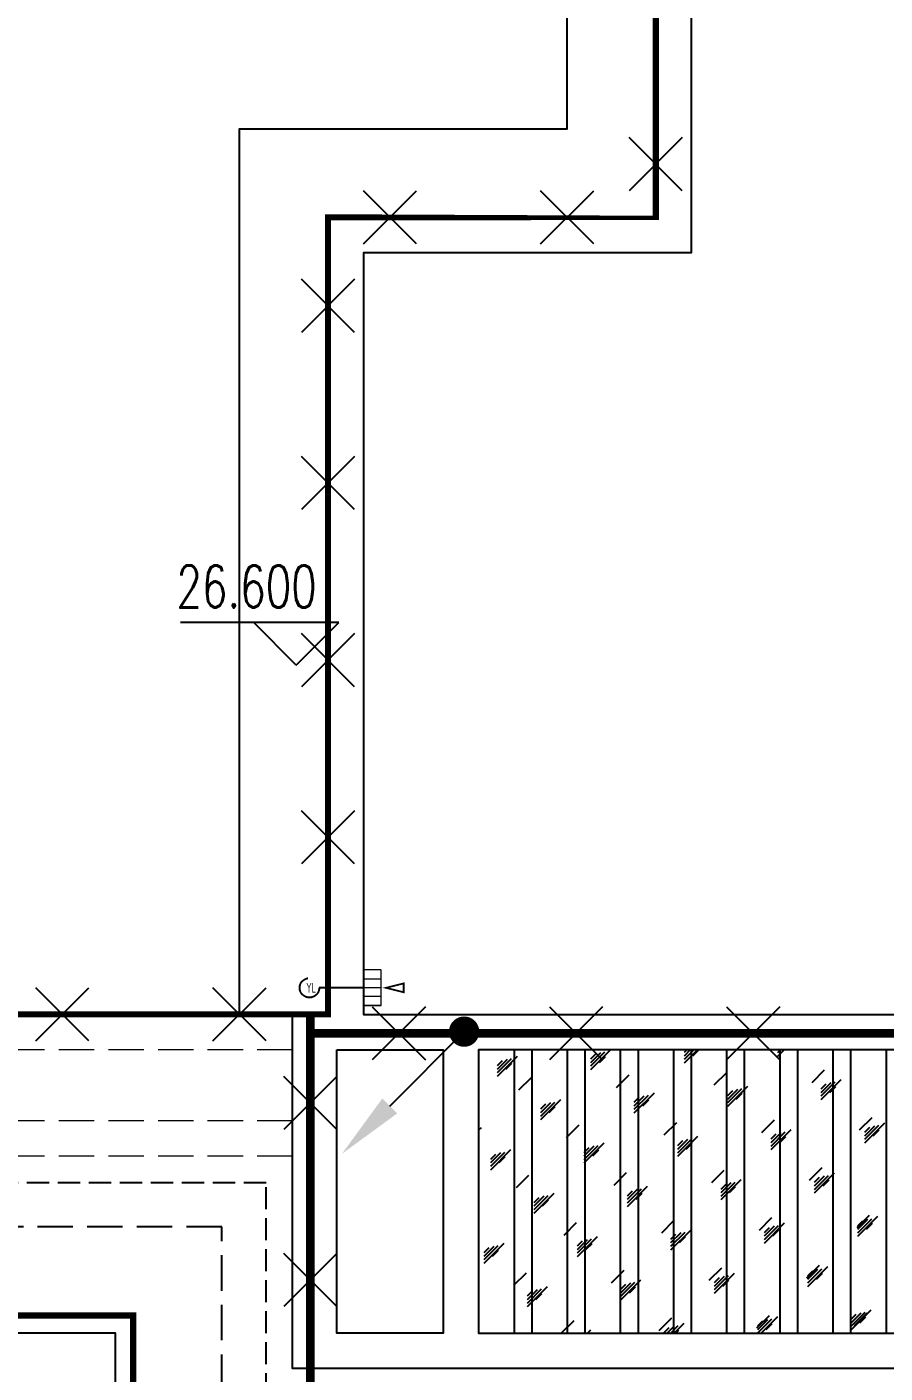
# Model space of a CAD drawing. Extents: x 3753737 to 4713801, y -857380 to 24339.
# Drawn here: x 4579399 to 4584243, y -718302 to -710702 of the extents above; entities that cross this region are included whole.
import ezdxf

# ---------------------------------------------------------------- set-up
doc = ezdxf.new("R2010")
doc.units = 0
doc.header["$LTSCALE"] = 1000
doc.header["$MEASUREMENT"] = 0
for name, pattern in [('#P_--_20B1_001_t3$0$DASH', [0.35, 0.25, -0.1]), ('__DASH', [0.35, 0.25, -0.1]), ('DASH', [0.35, 0.25, -0.1])]:
    doc.linetypes.add(name, pattern=pattern)
doc.layers.get('0').update_dxf_attribs({"linetype": 'CONTINUOUS'})
for name, color, linetype in [('!!电气', 1, 'CONTINUOUS'), ('DIM_ELEV', 3, 'CONTINUOUS'), ('LWIRE', 4, 'CONTINUOUS'), ('ROOF', 183, 'CONTINUOUS'), ('VPIPE-凝结', 150, 'CONTINUOUS'), ('VPIPE-雨水', 4, 'DASH'), ('WIRE-避雷', 4, 'CONTINUOUS'), ('保温', 6, 'CONTINUOUS'), ('看线', 185, 'CONTINUOUS')]:
    doc.layers.add(name, color=color, linetype=linetype)
for name, color, linetype, lineweight in [('PUB_TEXT', 7, 'CONTINUOUS', 20), ('平面-分水线', 189, 'CONTINUOUS', 15), ('平面-看线', 252, 'CONTINUOUS', 15)]:
    doc.layers.add(name, color=color, linetype=linetype, lineweight=lineweight)
doc.styles.add('_TCH_DIM', font='SIMPLEX', dxfattribs={"bigfont": 'GBCBIG'})
doc.styles.get("Standard").update_dxf_attribs({"font": 'gbenor.shx', "bigfont": 'gbcbig.shx'})

# ---------------------------------------------------------------- blocks, each defined once
blk = doc.blocks.new('DFSFSF')
at = {"layer": '平面-分水线'}
for p, q in [((697141.9143252881, 775567.7311356195), (697141.9143252881, 775667.5561356199)), ((697342.3369560526, 775667.5561356199), (697142.6869560517, 775667.5561356199)), ((697193.1069603423, 775567.7311356195), (697193.1069603423, 775667.5561356199)), ((697242.5119560522, 775567.7311356195), (697242.5119560522, 775667.5561356199)), ((697291.916951762, 775567.7311356195), (697291.916951762, 775667.5561356199)), ((697342.3369560526, 775667.5561356199), (697342.3369560526, 775567.7311356195)), ((697342.3369560526, 775567.7311356195), (697342.3369560526, 775667.5561356199)), ((697342.3369560526, 775567.7311356195), (697142.6869560517, 775567.7311356195))]:
    blk.add_line(p, q, dxfattribs=at)
blk = doc.blocks.new('DFGDGDGD')
at = {"layer": '平面-分水线', "const_width": 10}
blk.add_lwpolyline([(697267.5119560522, 775440.6606483405), (697242.5119560522, 775540.6606483405), (697217.5119560522, 775440.6606483405)], close=True, dxfattribs=at)
blk.add_blockref('DFSFSF', (0, 0))
blk = doc.blocks.new('GDGDFDS')
at = {"layer": '保温', "linetype": 'Continuous', "ltscale": 10}
h = blk.add_hatch(dxfattribs=at)
h.set_pattern_fill('玻璃1', color=132, scale=50, style=0)
h.set_pattern_definition([(45, (100, 20), (-244.9417890030201, 244.9417890030201), [112, -288]), (45, (148, 40), (-244.9417890030201, 244.9417890030201), [48, -352]), (45, (100, 40), (-244.9417890030201, 244.9417890030201), [80, -320]), (45, (124, 20), (268.7005768508881, -268.7005768508881), [100, -300]), (45, (100, 0), (-244.9417890030201, 244.9417890030201), [160, -240]), (45, (100, 60), (-244.9417890030201, 244.9417890030201), [40, -360])])
h.paths.add_polyline_path([(429816.6387731368, 209506.9320951914), (429816.6387731368, 211106.9481932656), (424216.5786592269, 211107.0174670814), (424216.5786592269, 209507.0013690073)])
at = {"layer": '保温', "color": 252, "linetype": 'Continuous', "ltscale": 10, "true_color": 0x939598}
for p, q in [((424416.5786451383, 211107.0174653204), (424416.5786733155, 209507.0013672462)), ((424516.5786451383, 211107.0174670815), (424516.5786733155, 209507.0013690073)), ((424716.5786451387, 211106.9979751434), (424716.5786733159, 209506.9818770693)), ((424816.5786451387, 211106.9979769045), (424816.5786733159, 209506.9818788304)), ((425016.5786451388, 211106.9914819399), (425016.578673316, 209506.9753838657)), ((425116.5786451388, 211106.991483701), (425116.578673316, 209506.9753856268)), ((425316.5786451389, 211106.9849887363), (425316.5786733161, 209506.9688906622)), ((425416.5786451389, 211106.9849904974), (425416.5786733161, 209506.9688924233)), ((425616.578645139, 211106.9784955328), (425616.5786733162, 209506.9623974587)), ((425716.578645139, 211106.9784972939), (425716.5786733162, 209506.9623992197)), ((425916.5786451384, 211107.0174917362), (425916.5786733156, 209507.0013936621)), ((426016.5786451384, 211107.0174934973), (426016.5786733156, 209507.0013954232)), ((426216.5786451393, 211106.9655091257), (426216.5786733165, 209506.9494110516)), ((426316.5786451393, 211106.9655108868), (426316.5786733165, 209506.9494128127)), ((426516.5786451394, 211106.9590159222), (426516.5786733166, 209506.942917848)), ((426616.5786451394, 211106.9590176833), (426616.5786733166, 209506.9429196091)), ((426816.5786451395, 211106.9525227187), (426816.5786733167, 209506.9364246445)), ((426916.5786451395, 211106.9525244797), (426916.5786733167, 209506.9364264056)), ((427116.5786451396, 211106.9460295151), (427116.5786733169, 209506.929931441)), ((427216.5786451396, 211106.9460312762), (427216.5786733169, 209506.929933202)), ((427416.5786451384, 211107.0175181521), (427416.5786733156, 209507.001420078)), ((427516.5786451384, 211107.0175199132), (427516.5786733156, 209507.0014218391)), ((427716.5786451399, 211106.933043108), (427716.5786733172, 209506.9169450339)), ((427816.5786451399, 211106.9330448691), (427816.5786733172, 209506.916946795)), ((428016.5786451385, 211107.0175287185), (428016.5786733157, 209507.0014306443)), ((428116.5786451385, 211107.0175304796), (428116.5786733157, 209507.0014324054)), ((428316.5786451402, 211106.920056701), (428316.5786733174, 209506.9039586268)), ((428416.5786451402, 211106.920058462), (428416.5786733174, 209506.9039603879)), ((428616.5786451384, 211107.0175392848), (428616.5786733156, 209507.0014412107)), ((428716.5786451384, 211107.0175410459), (428716.5786733156, 209507.0014429718)), ((428916.5786451403, 211106.9070702939), (428916.5786733176, 209506.8909722197)), ((429016.5786451403, 211106.9070720549), (429016.5786733176, 209506.8909739808)), ((429216.5786451405, 211106.9005770904), (429216.5786733177, 209506.8844790162)), ((429316.5786451405, 211106.9005788514), (429316.5786733177, 209506.8844807773)), ((429516.5786451406, 211106.8940838868), (429516.5786733178, 209506.8779858127)), ((429616.5786451406, 211106.8940856479), (429616.5786733178, 209506.8779875737))]:
    blk.add_line(p, q, dxfattribs=at)
blk = doc.blocks.new('A$C1F33016B')
at = {"layer": 'DIM_ELEV'}
for p, q in [((27810.07870209496, 4112.499998903368), (26917.82831869507, 4112.499998903368)), ((27570.07870209496, 3872.499998903368), (27330.07870209496, 4112.499998903368)), ((27570.07870209496, 3872.499998903368), (27810.07870209496, 4112.499998903368))]:
    blk.add_line(p, q, dxfattribs=at)
at = {"layer": 'ROOF', "color": 252, "ltscale": 0.8}
for points in [[(27249.98847149499, 1900.000006468967), (27249.98863871954, 6899.999991594814), (29100.00004994497, 6899.999991710298), (29100.00004963577, 9699.999991236487), (32600.00004876032, 9699.999991323333), (32600.00004871562, 11499.99999907031), (34700.00106946845, 11499.99999892991), (34700.00106958486, 13150.00000285031), (40299.99904567283, 13149.9999984121), (40299.99904424231, 11499.9999989341), (42400.00006067008, 11499.9999990568), (42400.00006077252, 9699.99999118247), (45900.00006058626, 9699.999991131015), (45900.00018081442, 7400.001628744882), (46600.00018126238, 7400.001628465019)], [(39600.00006019697, 10999.9999990263), (39600.00006019697, 12449.99999882351), (35400.00005926006, 12449.99999882351), (35400.00005926006, 10999.9999990263), (36200.00005917531, 10999.9999990263), (36200.00006137043, 8400.27025674237), (34200.20408972166, 8400.270255054114), (34200.20408972166, 8999.999999580905), (29800.00005914178, 8999.999999580905), (29800.00005914178, 6199.999999793712), (27949.98863872234, 6199.999999749474), (27949.98863872234, 1900.068179056048), (34400.04295058083, 1899.931803827174), (34400.04240705445, 99.99999998975545), (40599.9575778814, 100.0000000107102), (40599.95812140778, 1899.939857619116), (46400.01147988439, 1900.062273277901), (46400.00056727789, 6199.99999175407), (45200.00005907286, 6199.999992233701), (45200.00006029941, 8999.99999114126), (43600.00006028265, 8999.99999120878), (43600.00006022304, 6199.999999791384), (38849.99999452196, 6199.999999791384)], [(46600.00018126238, 7400.001628465019), (48449.98877907172, 7400.001627369784), (48450.00007808954, 2899.999998201616), (48450.00007808954, 2899.999998201616), (48450.00000764616, -1099.999999482883), (26550.00008945167, -1099.999999482883), (26550.00008389354, 99.99999419599771), (25000.0000571236, 99.99999852571636)], [(45400.00004702806, 7300.001595500857), (48350.00006422121, 7300.001635620371), (48350.00000940822, -999.9999994828831), (26650.00008898787, -999.9999994828831), (26650.00008343067, 199.9999939166009), (25000.000057403, 199.9999985257164)], [(45400.00004702806, 7300.001595500857), (45400.00005926751, 6399.999992154073), (47449.99999941699, 6400.000001535285), (47449.99999941699, -99.99999948288314), (27550.00007612817, -100.0000007869676), (27550.00007612817, 1899.999997639563), (27249.98863871954, 1899.999998943415)], [(27249.98863871954, 1899.999998943415), (25000.00005991664, 1899.999998943415)]]:
    blk.add_lwpolyline(points, dxfattribs=at)
at = {"layer": 'ROOF', "color": 252, "linetype": '__DASH', "ltscale": 0.8}
blk.add_lwpolyline([(45400.00005382765, 6799.999736199155), (47849.98901562393, 6800.00252925558), (47850.00001821294, -499.9999994828831), (27150.0000866726, -499.9999994828831), (27150.0000811154, 699.9999925198499), (25000.00005879998, 699.9999985257164)], dxfattribs=at)
at = {"layer": 'ROOF', "color": 252, "ltscale": 0.8}
for points in [[(27799.99342406914, 1699.999991441611), (28399.99342406914, 1699.999991441611), (28399.99342406914, 100.0000000004657), (27799.99342406914, 100.0000000004657)], [(34200.06017656624, 100.0000005157199), (34200.06017656624, 1699.877575613093), (28599.9999863673, 1700.016098590102), (28599.9999937769, 100.0000005164184)]]:
    blk.add_lwpolyline(points, close=True, dxfattribs=at)
at = {"layer": 'VPIPE-凝结', "color": 252}
blk.add_line((27949.98863872234, 2050.075069551356), (27699.98873241339, 2050.075036210474), dxfattribs=at)
at = {"layer": 'VPIPE-雨水', "color": 252}
blk.add_circle((27644.98874822818, 2050.116745764622), 55, dxfattribs=at)
at = {"layer": '平面-看线', "linetype": 'DASH', "ltscale": 0.8}
for p, q in [((27550.00007438846, 1699.999987919116), (25000.00005782209, 1699.999987919116)), ((27550.00007438846, 1299.999994964106), (25000.00005782209, 1299.999994964106)), ((27550.00007438846, 1099.999987919116), (25000.00005782209, 1099.999987919116))]:
    blk.add_line(p, q, dxfattribs=at)
blk.add_lwpolyline([(27550.00007612817, 1899.999997639563), (27749.98863871954, 1899.999998943415), (27749.98863871954, 6399.999991626013), (29600.00005000085, 6399.999991741264), (29600.00004969072, 9199.999991248827), (33100.00004877243, 9199.99999133544), (33100.00004872773, 10999.99999903701), (35200.00106943399, 10999.99999889685), (35200.00106954947, 12650.00000245403), (39799.99904523976, 12649.99999880837), (39799.99904380925, 10999.99999890476), (41900.00006069802, 10999.9999990277), (41900.00006080046, 9199.999991189688), (45400.00006038696, 9199.999991138466), (45400.000059627, 7300.001595500857)], dxfattribs=at)
at = {"layer": '看线', "color": 252, "linetype": '#P_--_20B1_001_t3$0$DASH', "ltscale": 0.5}
blk.add_lwpolyline([(46600.00005616527, 2049.998721837997), (47599.98901122157, 2050.001260124845), (47600.00002261624, -249.9999994828831), (27400.00008551404, -249.9999994828831), (27400.00007995777, 949.9999918215908), (25000.00005949847, 949.9999985257164)], dxfattribs=at)
at = {"xscale": -1, "rotation": 90}
blk.add_blockref('DFGDGDGD', (803617.5447743419, 699292.5870256035), dxfattribs=at)
blk.add_blockref('GDGDFDS', (-395616.5852786084, -209407.0013561628))
at = {"layer": 'DIM_ELEV', "color": 7, "style": '_TCH_DIM', "width": 0.7058823529411765}
blk.add_text('26.600', height=238, dxfattribs=at).set_placement((26893.82831869507, 4196.499998903339))
at = {"layer": 'PUB_TEXT', "color": 252, "width": 0.6}
blk.add_text('YL', height=56.00000000000001, dxfattribs=at).set_placement((27626.78874822818, 2022.116745764622))
blk = doc.blocks.new('$TelecSys$00000009')
for p, q in [((-0.5, 0.5), (0.5, -0.5)), ((0.5, 0.5), (-0.5, -0.5))]:
    blk.add_line(p, q)
blk = doc.blocks.new('$TelecSys$00000080')
for p, q in [((-0.7000000000007276, -0.7000000000007276), (0, 0)), ((0.1041666666678793, 0.1041666666660603), (0.1041666666678793, 0.1041666666660603)), ((-0.1041666666678793, -0.1041666666660603), (-0.1041666666678793, -0.1041666666660603))]:
    blk.add_line(p, q)
at = {"const_width": 0.1425}
blk.add_lwpolyline([(0.07125000000087311, 0, 1), (-0.07125000000087311, 0, 1)], format="xyb", close=True, dxfattribs=at)
blk.add_solid([(-0.6300000000010186, -0.7700000000004366), (-0.7700000000004366, -0.6299999999991996), (-1.150000000001455, -1.149999999999636)])
at = {"width": 0.8, "flags": 9}
blk.add_attdef('A', (0, 0), '', height=2e-05, rotation=180, dxfattribs=at)

msp = doc.modelspace()

# ---------------------------------------------------------------- block references
at = {"layer": '!!电气'}
msp.add_blockref('A$C1F33016B', (4553348.63177754, -718176.9781198774), dxfattribs=at)

# ---------------------------------------------------------------- next in the draw order: linework, layer by layer
at = {"layer": 'WIRE-避雷', "color": 4, "const_width": 35}
for points in [[(4592948.631837737, -705726.9781210539), (4588748.6318368, -705726.9781210539), (4588748.6318368, -707176.9781208511), (4586448.631826267, -707176.9781209084), (4586448.631826311, -708976.978128542), (4582948.63182723, -708976.9781289294), (4582948.631827541, -711776.9781281361), (4581098.620416259, -711776.9781282514), (4581098.6204456, -716276.978120934), (4578348.631837456, -716276.978120934)], [(4557948.629600704, -710832.8043287108), (4557948.631729757, -710876.9765243765), (4554998.631712563, -710876.9765438584), (4554998.631767377, -719176.9781193603), (4576698.631687798, -719176.9782198363), (4576698.631693354, -717976.9781259608), (4579998.63186097, -717976.9781106785), (4579998.631866528, -719176.9781193603), (4601698.631786948, -719176.9781193603)]]:
    msp.add_lwpolyline(points, dxfattribs=at)
at = {"layer": 'WIRE-避雷', "const_width": 50}
for points in [[(4580998.626134964, -716276.9781215859), (4580998.626134964, -719176.9781193603)], [(4580998.626134964, -716384.2083606801), (4587651.312384695, -716384.2083606801), (4587651.312384695, -719176.9781193603)]]:
    msp.add_lwpolyline(points, dxfattribs=at)

# ---------------------------------------------------------------- next in the draw order: block references
at = {"layer": 'LWIRE', "color": 4, "xscale": 300, "yscale": 300, "zscale": 300}
for p, rotation in [((4582948.631827507, -711476.9781289294), 270.0000000063462), ((4581448.631827541, -711776.9781282295), 180.0000000035694), ((4582448.631827541, -711776.9781281673), 180.0000000035694), ((4581098.620419519, -712276.9781282514), 270.0000003735853), ((4581098.62042604, -713276.9781282514), 270.0000003735853), ((4581098.620432559, -714276.9781282514), 270.0000003735853), ((4581098.620439081, -715276.9781282514), 270.0000003735853), ((4579598.6204456, -716276.978120934), 180), ((4580598.6204456, -716276.978120934), 180)]:
    msp.add_blockref('$TelecSys$00000009', p, dxfattribs=dict(at, rotation=rotation))
at = {"layer": 'LWIRE', "color": 2, "xscale": 600, "yscale": 600, "zscale": 600}
msp.add_blockref('$TelecSys$00000080', (4581866.794971455, -716374.2618829568), dxfattribs=at)
at = {"layer": 'LWIRE', "xscale": 300, "yscale": 300, "zscale": 300}
for p in [(4581498.626134964, -716384.2083606801), (4582498.626134964, -716384.2083606801), (4583498.626134964, -716384.2083606801)]:
    msp.add_blockref('$TelecSys$00000009', p, dxfattribs=at)
at = {"layer": 'LWIRE', "xscale": 300, "yscale": 300, "zscale": 300, "rotation": 270}
for p in [(4580998.626134964, -716776.9781215859), (4580998.626134964, -717776.9781215859)]:
    msp.add_blockref('$TelecSys$00000009', p, dxfattribs=at)

doc.saveas('drawing.dxf')
